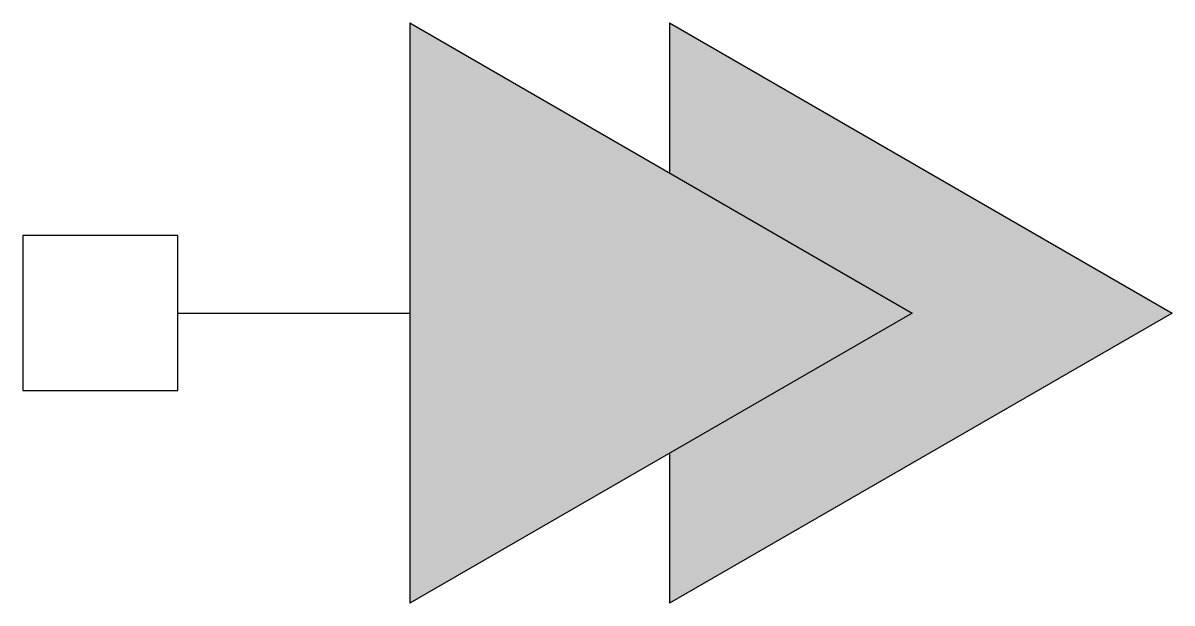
# Model space of a CAD drawing. Header units: millimetres. Extents: x -3105.881 to -3105.286, y 3747.331 to 3747.631.
import ezdxf

# ---------------------------------------------------------------- set-up
doc = ezdxf.new("R2010")
doc.units = ezdxf.units.MM
doc.header["$LTSCALE"] = 10
doc.layers.add('Ele_tomadas', color=2, linetype='Continuous')

msp = doc.modelspace()

# ---------------------------------------------------------------- hatches: boundary and pattern name
at = {"layer": 'Ele_tomadas'}
h = msp.add_hatch(color=1, dxfattribs=at)
h.paths.add_polyline_path([(-3105.42077, 3747.48131), (-3105.68058, 3747.63131), (-3105.68058, 3747.33131)])
h.paths.add_polyline_path([(-3105.28636, 3747.48131), (-3105.54617, 3747.63131), (-3105.54617, 3747.55371), (-3105.42077, 3747.48131), (-3105.54617, 3747.40891), (-3105.54617, 3747.33131)])

# ---------------------------------------------------------------- linework, layer by layer
at = {"layer": 'Ele_tomadas', "color": 3}
for p, q in [((-3105.68058, 3747.63131), (-3105.42077, 3747.48131)), ((-3105.68058, 3747.63131), (-3105.68058, 3747.33131)), ((-3105.54617, 3747.63131), (-3105.28636, 3747.48131)), ((-3105.54617, 3747.63131), (-3105.54617, 3747.55371)), ((-3105.42077, 3747.48131), (-3105.68058, 3747.33131)), ((-3105.28636, 3747.48131), (-3105.54617, 3747.33131)), ((-3105.54617, 3747.40891), (-3105.54617, 3747.33131))]:
    msp.add_line(p, q, dxfattribs=at)
at = {"layer": 'Ele_tomadas', "color": 4}
msp.add_line((-3105.80058, 3747.48131), (-3105.68058, 3747.48131), dxfattribs=at)
at = {"layer": 'Ele_tomadas', "color": 3}
msp.add_lwpolyline([(-3105.88058, 3747.44131), (-3105.80058, 3747.44131), (-3105.80058, 3747.52131), (-3105.88058, 3747.52131)], close=True, dxfattribs=at)

doc.saveas('drawing.dxf')
